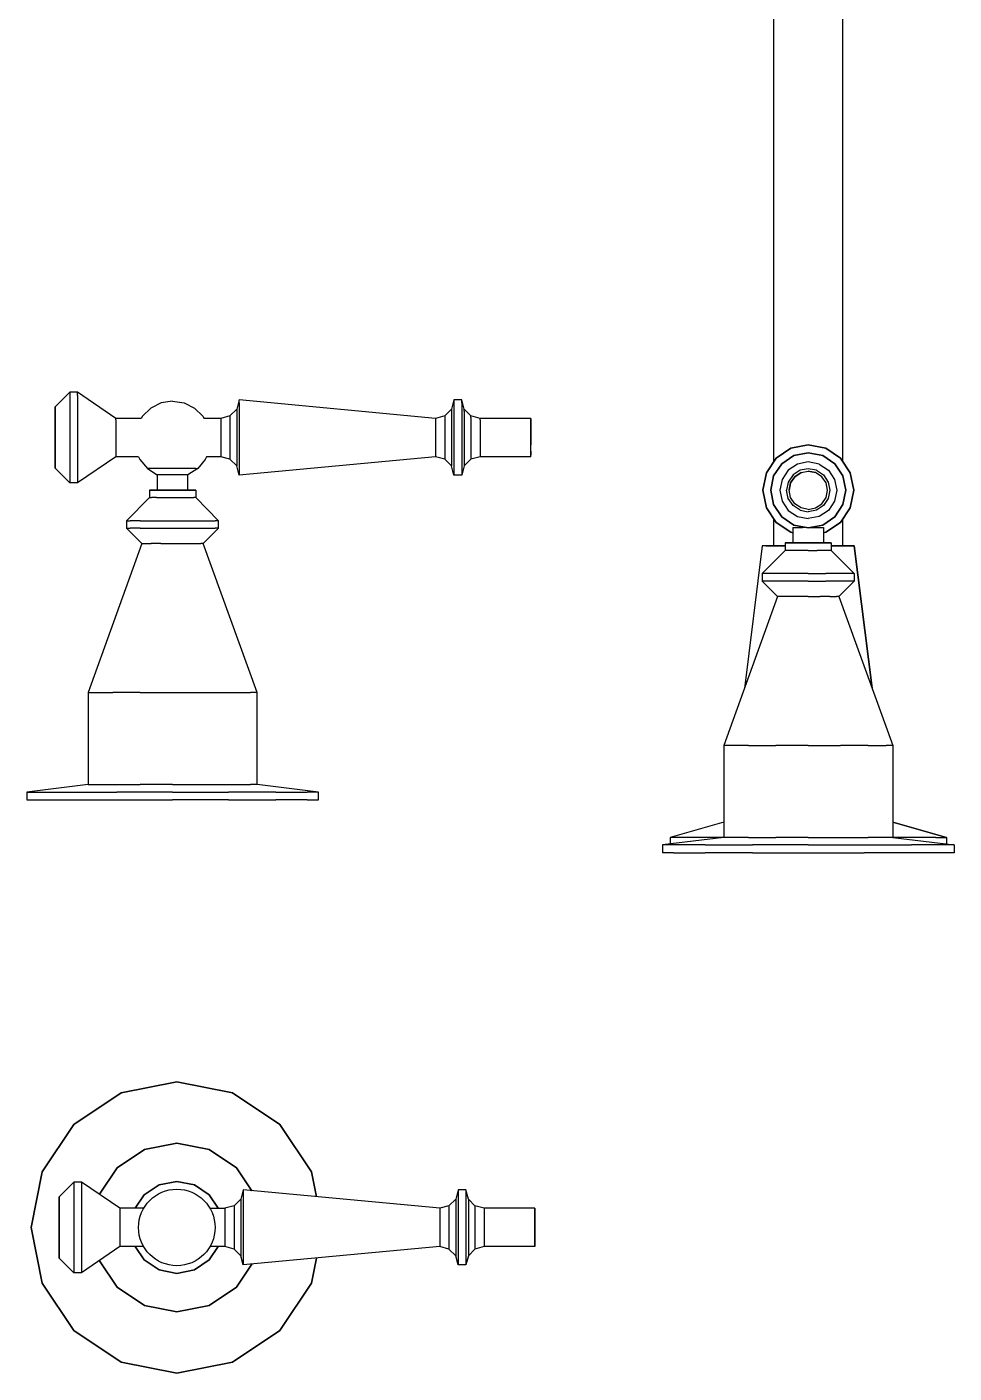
# Model space of a CAD drawing. Header units: millimetres. Extents: x 500 to 613, y 94 to 180.
# Drawn here: x 544.62 to 552.17, y 149.95 to 160.92 of the extents above; entities that cross this region are included whole.
import ezdxf

# ---------------------------------------------------------------- set-up
doc = ezdxf.new("R2010")
doc.units = ezdxf.units.MM
doc.layers.add('RUBINETTI', color=251, linetype='Continuous')

msp = doc.modelspace()

# ---------------------------------------------------------------- linework, layer by layer
at = {"layer": 'RUBINETTI', "linetype": 'ByBlock'}
for p, q in [((550.704, 157.376), (550.704, 163.386)), ((551.265, 157.377), (551.264, 163.337)), ((544.968, 157.944), (544.848, 157.824)), ((545.031, 157.944), (544.968, 157.944)), ((544.968, 157.944), (544.968, 157.916)), ((544.968, 157.916), (544.968, 157.836)), ((545.343, 157.73), (545.031, 157.944)), ((545.031, 157.916), (545.031, 157.944)), ((545.031, 157.916), (545.031, 157.836)), ((544.848, 157.805), (544.848, 157.824)), ((544.848, 157.824), (544.848, 157.805)), ((544.848, 157.805), (544.848, 157.751)), ((544.848, 157.751), (544.848, 157.805)), ((544.968, 157.836), (544.968, 157.716)), ((545.031, 157.836), (545.031, 157.716)), ((545.628, 157.814), (545.56, 157.749)), ((545.713, 157.856), (545.628, 157.814)), ((545.806, 157.87), (545.713, 157.856)), ((545.806, 157.87), (545.9, 157.856)), ((545.9, 157.856), (545.985, 157.814)), ((545.985, 157.814), (546.053, 157.749)), ((546.328, 157.805), (546.273, 157.75)), ((546.348, 157.88), (546.328, 157.805)), ((546.328, 157.805), (546.328, 157.788)), ((546.328, 157.788), (546.328, 157.738)), ((547.948, 157.73), (546.348, 157.88)), ((546.348, 157.857), (546.348, 157.88)), ((546.348, 157.857), (546.348, 157.791)), ((546.348, 157.791), (546.348, 157.691)), ((548.078, 157.805), (548.023, 157.75)), ((548.098, 157.88), (548.078, 157.805)), ((548.078, 157.805), (548.078, 157.788)), ((548.078, 157.788), (548.078, 157.738)), ((548.098, 157.88), (548.098, 157.857)), ((548.161, 157.88), (548.098, 157.88)), ((548.098, 157.857), (548.098, 157.791)), ((548.098, 157.791), (548.098, 157.691)), ((548.181, 157.805), (548.161, 157.88)), ((548.161, 157.857), (548.161, 157.88)), ((548.161, 157.857), (548.161, 157.791)), ((548.161, 157.791), (548.161, 157.691)), ((548.236, 157.75), (548.181, 157.805)), ((548.181, 157.788), (548.181, 157.805)), ((548.181, 157.788), (548.181, 157.738)), ((544.848, 157.751), (544.848, 157.67)), ((544.848, 157.67), (544.848, 157.751)), ((544.848, 157.67), (544.848, 157.574)), ((544.848, 157.574), (544.848, 157.67)), ((544.968, 157.716), (544.968, 157.574)), ((545.031, 157.716), (545.031, 157.574)), ((545.549, 157.73), (545.343, 157.73)), ((545.343, 157.718), (545.343, 157.73)), ((545.343, 157.718), (545.343, 157.684)), ((545.343, 157.684), (545.343, 157.634)), ((545.56, 157.749), (545.549, 157.73)), ((546.053, 157.749), (546.063, 157.73)), ((546.198, 157.73), (546.063, 157.73)), ((546.273, 157.75), (546.198, 157.73)), ((546.198, 157.73), (546.198, 157.718)), ((546.198, 157.718), (546.198, 157.684)), ((546.198, 157.684), (546.198, 157.634)), ((546.273, 157.75), (546.273, 157.737)), ((546.273, 157.737), (546.273, 157.699)), ((546.273, 157.699), (546.273, 157.641)), ((546.328, 157.738), (546.328, 157.662)), ((546.348, 157.691), (546.348, 157.574)), ((548.023, 157.75), (547.948, 157.73)), ((547.948, 157.73), (547.948, 157.718)), ((547.948, 157.718), (547.948, 157.684)), ((547.948, 157.684), (547.948, 157.634)), ((548.023, 157.75), (548.023, 157.737)), ((548.023, 157.737), (548.023, 157.699)), ((548.023, 157.699), (548.023, 157.641)), ((548.078, 157.738), (548.078, 157.662)), ((548.098, 157.691), (548.098, 157.574)), ((548.161, 157.691), (548.161, 157.574)), ((548.181, 157.738), (548.181, 157.662)), ((548.311, 157.73), (548.236, 157.75)), ((548.236, 157.737), (548.236, 157.75)), ((548.236, 157.737), (548.236, 157.699)), ((548.236, 157.699), (548.236, 157.641)), ((548.723, 157.73), (548.311, 157.73)), ((548.311, 157.718), (548.311, 157.73)), ((548.311, 157.718), (548.311, 157.684)), ((548.311, 157.684), (548.311, 157.634)), ((548.723, 157.73), (548.723, 157.718)), ((548.723, 157.718), (548.723, 157.73)), ((548.723, 157.718), (548.723, 157.684)), ((548.723, 157.684), (548.723, 157.718)), ((548.723, 157.684), (548.723, 157.634)), ((548.723, 157.634), (548.723, 157.684)), ((544.848, 157.574), (544.848, 157.478)), ((544.848, 157.478), (544.848, 157.574)), ((544.968, 157.574), (544.968, 157.432)), ((545.031, 157.574), (545.031, 157.432)), ((545.343, 157.634), (545.343, 157.574)), ((545.343, 157.574), (545.343, 157.514)), ((546.198, 157.634), (546.198, 157.574)), ((546.198, 157.574), (546.198, 157.514)), ((546.273, 157.641), (546.273, 157.574)), ((546.273, 157.574), (546.273, 157.507)), ((546.328, 157.662), (546.328, 157.574)), ((546.328, 157.574), (546.328, 157.485)), ((546.348, 157.574), (546.348, 157.457)), ((547.948, 157.634), (547.948, 157.574)), ((547.948, 157.574), (547.948, 157.514)), ((548.023, 157.641), (548.023, 157.574)), ((548.023, 157.574), (548.023, 157.507)), ((548.078, 157.662), (548.078, 157.574)), ((548.078, 157.574), (548.078, 157.485)), ((548.098, 157.574), (548.098, 157.457)), ((548.161, 157.574), (548.161, 157.457)), ((548.181, 157.662), (548.181, 157.574)), ((548.181, 157.574), (548.181, 157.485)), ((548.236, 157.641), (548.236, 157.574)), ((548.236, 157.574), (548.236, 157.507)), ((548.311, 157.634), (548.311, 157.574)), ((548.311, 157.574), (548.311, 157.514)), ((548.723, 157.634), (548.723, 157.574)), ((548.723, 157.574), (548.723, 157.634)), ((548.723, 157.574), (548.723, 157.514)), ((548.723, 157.514), (548.723, 157.574)), ((544.848, 157.478), (544.848, 157.397)), ((544.848, 157.397), (544.848, 157.478)), ((545.343, 157.514), (545.343, 157.464)), ((545.343, 157.464), (545.343, 157.43)), ((546.198, 157.514), (546.198, 157.464)), ((546.198, 157.464), (546.198, 157.43)), ((546.273, 157.507), (546.273, 157.449)), ((546.273, 157.449), (546.273, 157.411)), ((546.328, 157.485), (546.328, 157.41)), ((546.348, 157.457), (546.348, 157.357)), ((547.948, 157.514), (547.948, 157.464)), ((547.948, 157.464), (547.948, 157.43)), ((548.023, 157.507), (548.023, 157.449)), ((548.023, 157.449), (548.023, 157.411)), ((548.078, 157.485), (548.078, 157.41)), ((548.098, 157.457), (548.098, 157.357)), ((548.161, 157.457), (548.161, 157.357)), ((548.181, 157.485), (548.181, 157.41)), ((548.236, 157.507), (548.236, 157.449)), ((548.236, 157.449), (548.236, 157.411)), ((548.311, 157.514), (548.311, 157.464)), ((548.311, 157.464), (548.311, 157.43)), ((548.723, 157.464), (548.723, 157.514)), ((548.723, 157.464), (548.723, 157.43)), ((548.723, 157.43), (548.723, 157.464)), ((550.723, 157.406), (550.843, 157.486)), ((550.843, 157.486), (550.723, 157.406)), ((550.843, 157.486), (550.984, 157.514)), ((550.984, 157.514), (550.843, 157.486)), ((550.867, 157.427), (550.984, 157.45)), ((550.984, 157.45), (550.867, 157.427)), ((550.984, 157.514), (551.126, 157.486)), ((551.126, 157.486), (550.984, 157.514)), ((550.984, 157.45), (551.102, 157.427)), ((551.102, 157.427), (550.984, 157.45)), ((551.246, 157.406), (551.126, 157.486)), ((551.126, 157.486), (551.246, 157.406)), ((544.848, 157.397), (544.848, 157.343)), ((544.848, 157.343), (544.848, 157.397)), ((544.848, 157.343), (544.848, 157.324)), ((544.848, 157.324), (544.848, 157.343)), ((544.968, 157.432), (544.968, 157.312)), ((545.031, 157.432), (545.031, 157.312)), ((545.343, 157.418), (545.031, 157.204)), ((545.343, 157.43), (545.343, 157.418)), ((545.529, 157.418), (545.343, 157.418)), ((545.529, 157.418), (545.54, 157.394)), ((545.54, 157.394), (545.602, 157.322)), ((546.072, 157.394), (546.011, 157.322)), ((546.082, 157.418), (546.072, 157.394)), ((546.198, 157.418), (546.082, 157.418)), ((546.198, 157.43), (546.198, 157.418)), ((546.273, 157.398), (546.198, 157.418)), ((546.273, 157.411), (546.273, 157.398)), ((546.328, 157.343), (546.273, 157.398)), ((546.328, 157.41), (546.328, 157.36)), ((546.328, 157.36), (546.328, 157.343)), ((546.348, 157.268), (546.328, 157.343)), ((547.948, 157.418), (546.348, 157.268)), ((546.348, 157.357), (546.348, 157.291)), ((547.948, 157.43), (547.948, 157.418)), ((548.023, 157.398), (547.948, 157.418)), ((548.023, 157.411), (548.023, 157.398)), ((548.078, 157.343), (548.023, 157.398)), ((548.078, 157.41), (548.078, 157.36)), ((548.078, 157.36), (548.078, 157.343)), ((548.098, 157.268), (548.078, 157.343)), ((548.098, 157.357), (548.098, 157.291)), ((548.161, 157.357), (548.161, 157.291)), ((548.181, 157.343), (548.161, 157.268)), ((548.181, 157.41), (548.181, 157.36)), ((548.236, 157.398), (548.181, 157.343)), ((548.181, 157.36), (548.181, 157.343)), ((548.311, 157.418), (548.236, 157.398)), ((548.236, 157.411), (548.236, 157.398)), ((548.311, 157.43), (548.311, 157.418)), ((548.723, 157.418), (548.311, 157.418)), ((548.723, 157.418), (548.723, 157.43)), ((550.643, 157.286), (550.723, 157.406)), ((550.723, 157.406), (550.643, 157.286)), ((550.701, 157.261), (550.768, 157.361)), ((550.768, 157.361), (550.701, 157.261)), ((550.768, 157.361), (550.867, 157.427)), ((550.867, 157.427), (550.768, 157.361)), ((550.896, 157.358), (550.821, 157.308)), ((550.984, 157.375), (550.896, 157.358)), ((551.073, 157.358), (550.984, 157.375)), ((551.073, 157.358), (551.148, 157.308)), ((551.201, 157.361), (551.102, 157.427)), ((551.102, 157.427), (551.201, 157.361)), ((551.267, 157.261), (551.201, 157.361)), ((551.201, 157.361), (551.267, 157.261)), ((551.326, 157.286), (551.246, 157.406)), ((551.246, 157.406), (551.326, 157.286)), ((544.968, 157.204), (544.848, 157.324)), ((544.968, 157.312), (544.968, 157.232)), ((544.968, 157.232), (544.968, 157.204)), ((545.031, 157.312), (545.031, 157.232)), ((545.031, 157.232), (545.031, 157.204)), ((545.617, 157.322), (545.602, 157.322)), ((545.602, 157.322), (545.681, 157.271)), ((545.662, 157.322), (545.617, 157.322)), ((545.728, 157.322), (545.662, 157.322)), ((545.681, 157.271), (545.681, 157.146)), ((545.691, 157.271), (545.681, 157.271)), ((545.718, 157.271), (545.691, 157.271)), ((545.759, 157.271), (545.718, 157.271)), ((545.806, 157.322), (545.728, 157.322)), ((545.806, 157.271), (545.759, 157.271)), ((545.885, 157.322), (545.806, 157.322)), ((545.854, 157.271), (545.806, 157.271)), ((545.895, 157.271), (545.854, 157.271)), ((545.951, 157.322), (545.885, 157.322)), ((545.922, 157.271), (545.895, 157.271)), ((545.931, 157.271), (545.922, 157.271)), ((546.011, 157.322), (545.931, 157.271)), ((545.931, 157.146), (545.931, 157.271)), ((545.996, 157.322), (545.951, 157.322)), ((545.996, 157.322), (546.011, 157.322)), ((546.348, 157.291), (546.348, 157.268)), ((548.098, 157.291), (548.098, 157.268)), ((548.161, 157.268), (548.098, 157.268)), ((548.161, 157.291), (548.161, 157.268)), ((550.614, 157.144), (550.643, 157.286)), ((550.643, 157.286), (550.614, 157.144)), ((550.678, 157.144), (550.701, 157.261)), ((550.701, 157.261), (550.678, 157.144)), ((550.771, 157.232), (550.753, 157.144)), ((550.821, 157.308), (550.771, 157.232)), ((550.86, 157.269), (550.821, 157.211)), ((550.84, 157.204), (550.874, 157.254)), ((550.874, 157.254), (550.84, 157.204)), ((550.917, 157.307), (550.86, 157.269)), ((550.874, 157.254), (550.925, 157.288)), ((550.925, 157.288), (550.874, 157.254)), ((550.984, 157.32), (550.917, 157.307)), ((550.925, 157.288), (550.984, 157.3)), ((550.925, 157.288), (550.984, 157.3)), ((551.052, 157.307), (550.984, 157.32)), ((550.984, 157.3), (551.044, 157.288)), ((551.044, 157.288), (550.984, 157.3)), ((551.095, 157.254), (551.044, 157.288)), ((551.095, 157.254), (551.044, 157.288)), ((551.052, 157.307), (551.109, 157.269)), ((551.129, 157.204), (551.095, 157.254)), ((551.129, 157.204), (551.095, 157.254)), ((551.109, 157.269), (551.147, 157.211)), ((551.148, 157.308), (551.198, 157.232)), ((551.198, 157.232), (551.216, 157.144)), ((551.291, 157.144), (551.267, 157.261)), ((551.267, 157.261), (551.291, 157.144)), ((551.354, 157.144), (551.326, 157.286)), ((551.326, 157.286), (551.354, 157.144)), ((545.031, 157.204), (544.968, 157.204)), ((545.619, 157.146), (545.633, 157.146)), ((545.633, 157.146), (545.619, 157.146)), ((545.619, 157.146), (545.619, 157.084)), ((545.633, 157.146), (545.674, 157.146)), ((545.674, 157.146), (545.633, 157.146)), ((545.674, 157.146), (545.735, 157.146)), ((545.735, 157.146), (545.674, 157.146)), ((545.735, 157.146), (545.806, 157.146)), ((545.806, 157.146), (545.735, 157.146)), ((545.806, 157.146), (545.878, 157.146)), ((545.878, 157.146), (545.806, 157.146)), ((545.878, 157.146), (545.939, 157.146)), ((545.939, 157.146), (545.878, 157.146)), ((545.939, 157.146), (545.98, 157.146)), ((545.98, 157.146), (545.939, 157.146)), ((545.98, 157.146), (545.994, 157.146)), ((545.994, 157.146), (545.98, 157.146)), ((545.994, 157.146), (545.994, 157.084)), ((550.643, 157.002), (550.614, 157.144)), ((550.614, 157.144), (550.643, 157.002)), ((550.701, 157.027), (550.678, 157.144)), ((550.678, 157.144), (550.701, 157.027)), ((550.753, 157.144), (550.771, 157.055)), ((550.821, 157.211), (550.808, 157.144)), ((550.821, 157.077), (550.808, 157.144)), ((550.828, 157.144), (550.84, 157.204)), ((550.84, 157.204), (550.828, 157.144)), ((550.84, 157.084), (550.828, 157.144)), ((550.84, 157.084), (550.828, 157.144)), ((551.141, 157.144), (551.129, 157.204)), ((551.141, 157.144), (551.129, 157.204)), ((551.129, 157.084), (551.141, 157.144)), ((551.129, 157.084), (551.141, 157.144)), ((551.147, 157.211), (551.161, 157.144)), ((551.161, 157.144), (551.147, 157.077)), ((551.216, 157.144), (551.198, 157.055)), ((551.267, 157.027), (551.291, 157.144)), ((551.291, 157.144), (551.267, 157.027)), ((551.326, 157.002), (551.354, 157.144)), ((551.354, 157.144), (551.326, 157.002)), ((545.619, 157.084), (545.431, 156.896)), ((545.619, 157.084), (545.633, 157.084)), ((545.674, 157.084), (545.633, 157.084)), ((545.674, 157.084), (545.735, 157.084)), ((545.735, 157.084), (545.806, 157.084)), ((545.806, 157.084), (545.878, 157.084)), ((545.878, 157.084), (545.939, 157.084)), ((545.939, 157.084), (545.98, 157.084)), ((545.994, 157.084), (545.98, 157.084)), ((546.181, 156.896), (545.994, 157.084)), ((550.768, 156.927), (550.701, 157.027)), ((550.701, 157.027), (550.768, 156.927)), ((550.771, 157.055), (550.821, 156.98)), ((550.86, 157.019), (550.821, 157.077)), ((550.874, 157.034), (550.84, 157.084)), ((550.874, 157.034), (550.84, 157.084)), ((550.917, 156.981), (550.86, 157.019)), ((550.925, 157), (550.874, 157.034)), ((550.925, 157), (550.874, 157.034)), ((551.044, 157), (551.095, 157.034)), ((551.044, 157), (551.095, 157.034)), ((551.109, 157.019), (551.052, 156.981)), ((551.095, 157.034), (551.129, 157.084)), ((551.095, 157.034), (551.129, 157.084)), ((551.147, 157.077), (551.109, 157.019)), ((551.198, 157.055), (551.148, 156.98)), ((551.201, 156.927), (551.267, 157.027)), ((551.267, 157.027), (551.201, 156.927)), ((550.723, 156.882), (550.643, 157.002)), ((550.643, 157.002), (550.723, 156.882)), ((550.703, 156.69), (550.704, 156.911)), ((550.867, 156.861), (550.768, 156.927)), ((550.768, 156.927), (550.867, 156.861)), ((550.821, 156.98), (550.896, 156.93)), ((550.896, 156.93), (550.984, 156.913)), ((550.917, 156.981), (550.984, 156.968)), ((550.984, 156.988), (550.925, 157)), ((550.984, 156.988), (550.925, 157)), ((550.984, 156.988), (551.044, 157)), ((550.984, 156.988), (551.044, 157)), ((551.052, 156.981), (550.984, 156.968)), ((551.073, 156.93), (550.984, 156.913)), ((551.148, 156.98), (551.073, 156.93)), ((551.102, 156.861), (551.201, 156.927)), ((551.201, 156.927), (551.102, 156.861)), ((551.246, 156.882), (551.326, 157.002)), ((551.326, 157.002), (551.246, 156.882)), ((551.265, 156.69), (551.265, 156.91)), ((545.431, 156.896), (545.431, 156.834)), ((545.431, 156.896), (545.46, 156.896)), ((545.431, 156.834), (545.556, 156.709)), ((545.431, 156.834), (545.46, 156.834)), ((545.541, 156.896), (545.46, 156.896)), ((545.541, 156.834), (545.46, 156.834)), ((545.541, 156.896), (545.663, 156.896)), ((545.541, 156.834), (545.663, 156.834)), ((545.663, 156.896), (545.806, 156.896)), ((545.663, 156.834), (545.806, 156.834)), ((545.806, 156.896), (545.95, 156.896)), ((545.806, 156.834), (545.95, 156.834)), ((545.95, 156.896), (546.071, 156.896)), ((545.95, 156.834), (546.071, 156.834)), ((546.056, 156.709), (546.181, 156.834)), ((546.071, 156.896), (546.153, 156.896)), ((546.071, 156.834), (546.153, 156.834)), ((546.181, 156.896), (546.153, 156.896)), ((546.181, 156.834), (546.153, 156.834)), ((546.181, 156.834), (546.181, 156.896)), ((550.843, 156.802), (550.723, 156.882)), ((550.723, 156.882), (550.843, 156.802)), ((550.859, 156.798), (550.843, 156.802)), ((550.843, 156.802), (550.859, 156.798)), ((550.859, 156.841), (550.859, 156.716)), ((550.859, 156.841), (550.869, 156.841)), ((550.867, 156.861), (550.984, 156.838)), ((550.984, 156.838), (550.867, 156.861)), ((550.869, 156.841), (550.896, 156.841)), ((550.896, 156.841), (550.937, 156.841)), ((550.969, 156.841), (550.937, 156.841)), ((550.984, 156.838), (551.102, 156.861)), ((551.102, 156.861), (550.984, 156.838)), ((551, 156.841), (551.032, 156.841)), ((551.032, 156.841), (551.073, 156.841)), ((551.073, 156.841), (551.1, 156.841)), ((551.1, 156.841), (551.109, 156.841)), ((551.109, 156.841), (551.109, 156.716)), ((551.109, 156.798), (551.126, 156.802)), ((551.126, 156.802), (551.109, 156.798)), ((551.126, 156.802), (551.246, 156.882)), ((551.246, 156.882), (551.126, 156.802)), ((545.556, 156.709), (545.119, 155.495)), ((545.556, 156.709), (545.575, 156.709)), ((545.575, 156.709), (545.63, 156.709)), ((545.711, 156.709), (545.63, 156.709)), ((545.711, 156.709), (545.806, 156.709)), ((545.806, 156.709), (545.902, 156.709)), ((545.902, 156.709), (545.983, 156.709)), ((545.983, 156.709), (546.037, 156.709)), ((546.056, 156.709), (546.037, 156.709)), ((546.494, 155.495), (546.056, 156.709)), ((550.609, 156.69), (550.464, 155.528)), ((550.638, 156.69), (550.609, 156.69)), ((550.638, 156.69), (550.609, 156.69)), ((550.638, 156.69), (550.719, 156.69)), ((550.719, 156.69), (550.638, 156.69)), ((550.719, 156.69), (550.797, 156.69)), ((550.797, 156.69), (550.719, 156.69)), ((550.797, 156.716), (550.811, 156.716)), ((550.811, 156.716), (550.797, 156.716)), ((550.797, 156.716), (550.797, 156.654)), ((550.811, 156.716), (550.852, 156.716)), ((550.852, 156.716), (550.811, 156.716)), ((550.852, 156.716), (550.913, 156.716)), ((550.913, 156.716), (550.852, 156.716)), ((550.913, 156.716), (550.984, 156.716)), ((550.984, 156.716), (550.913, 156.716)), ((550.984, 156.716), (551.056, 156.716)), ((551.056, 156.716), (550.984, 156.716)), ((551.056, 156.716), (551.117, 156.716)), ((551.117, 156.716), (551.056, 156.716)), ((551.117, 156.716), (551.158, 156.716)), ((551.158, 156.716), (551.117, 156.716)), ((551.158, 156.716), (551.172, 156.716)), ((551.172, 156.716), (551.158, 156.716)), ((551.172, 156.716), (551.172, 156.654)), ((551.172, 156.69), (551.25, 156.69)), ((551.25, 156.69), (551.172, 156.69)), ((551.25, 156.69), (551.331, 156.69)), ((551.331, 156.69), (551.25, 156.69)), ((551.331, 156.69), (551.359, 156.69)), ((551.359, 156.69), (551.331, 156.69)), ((551.359, 156.69), (551.504, 155.53)), ((551.504, 155.53), (551.359, 156.69)), ((550.797, 156.654), (550.609, 156.466)), ((550.811, 156.654), (550.797, 156.654)), ((550.852, 156.654), (550.811, 156.654)), ((550.913, 156.654), (550.852, 156.654)), ((550.984, 156.654), (550.913, 156.654)), ((550.984, 156.654), (551.056, 156.654)), ((551.117, 156.654), (551.056, 156.654)), ((551.158, 156.654), (551.117, 156.654)), ((551.172, 156.654), (551.158, 156.654)), ((551.172, 156.654), (551.359, 156.466)), ((550.609, 156.466), (550.609, 156.404)), ((550.638, 156.466), (550.609, 156.466)), ((550.719, 156.466), (550.638, 156.466)), ((550.841, 156.466), (550.719, 156.466)), ((550.984, 156.466), (550.841, 156.466)), ((550.984, 156.466), (551.128, 156.466)), ((551.25, 156.466), (551.128, 156.466)), ((551.331, 156.466), (551.25, 156.466)), ((551.359, 156.466), (551.331, 156.466)), ((551.359, 156.466), (551.359, 156.404)), ((550.609, 156.404), (550.734, 156.279)), ((550.638, 156.404), (550.609, 156.404)), ((550.719, 156.404), (550.638, 156.404)), ((550.841, 156.404), (550.719, 156.404)), ((550.984, 156.404), (550.841, 156.404)), ((550.984, 156.404), (551.128, 156.404)), ((551.25, 156.404), (551.128, 156.404)), ((551.359, 156.404), (551.234, 156.279)), ((551.331, 156.404), (551.25, 156.404)), ((551.359, 156.404), (551.331, 156.404)), ((550.734, 156.279), (550.297, 155.065)), ((550.753, 156.279), (550.734, 156.279)), ((550.808, 156.279), (550.753, 156.279)), ((550.889, 156.279), (550.808, 156.279)), ((550.984, 156.279), (550.889, 156.279)), ((550.984, 156.279), (551.08, 156.279)), ((551.161, 156.279), (551.08, 156.279)), ((551.161, 156.279), (551.215, 156.279)), ((551.234, 156.279), (551.215, 156.279)), ((551.234, 156.279), (551.672, 155.065)), ((545.119, 155.495), (545.119, 154.745)), ((545.119, 155.495), (545.171, 155.495)), ((545.171, 155.495), (545.32, 155.495)), ((545.543, 155.495), (545.32, 155.495)), ((545.543, 155.495), (545.806, 155.495)), ((545.806, 155.495), (546.069, 155.495)), ((546.069, 155.495), (546.292, 155.495)), ((546.292, 155.495), (546.441, 155.495)), ((546.494, 155.495), (546.441, 155.495)), ((546.494, 154.745), (546.494, 155.495)), ((550.297, 155.065), (550.297, 154.315)), ((550.349, 155.065), (550.297, 155.065)), ((550.498, 155.065), (550.349, 155.065)), ((550.498, 155.065), (550.721, 155.065)), ((550.984, 155.065), (550.721, 155.065)), ((550.984, 155.065), (551.247, 155.065)), ((551.471, 155.065), (551.247, 155.065)), ((551.471, 155.065), (551.62, 155.065)), ((551.672, 155.065), (551.62, 155.065)), ((551.672, 155.065), (551.672, 154.315)), ((545.119, 154.745), (544.619, 154.683)), ((545.119, 154.745), (545.171, 154.745)), ((545.171, 154.745), (545.32, 154.745)), ((545.32, 154.745), (545.543, 154.745)), ((545.806, 154.745), (545.543, 154.745)), ((545.806, 154.745), (546.069, 154.745)), ((546.069, 154.745), (546.292, 154.745)), ((546.292, 154.745), (546.441, 154.745)), ((546.494, 154.745), (546.441, 154.745)), ((546.994, 154.683), (546.494, 154.745)), ((544.619, 154.683), (544.709, 154.683)), ((544.619, 154.683), (544.619, 154.62)), ((544.619, 154.62), (544.709, 154.62)), ((544.709, 154.683), (544.967, 154.683)), ((544.709, 154.62), (544.967, 154.62)), ((544.967, 154.683), (545.352, 154.683)), ((544.967, 154.62), (545.352, 154.62)), ((545.806, 154.683), (545.352, 154.683)), ((545.352, 154.62), (545.806, 154.62)), ((545.806, 154.683), (546.261, 154.683)), ((546.261, 154.62), (545.806, 154.62)), ((546.646, 154.683), (546.261, 154.683)), ((546.261, 154.62), (546.646, 154.62)), ((546.646, 154.683), (546.903, 154.683)), ((546.903, 154.62), (546.646, 154.62)), ((546.994, 154.683), (546.903, 154.683)), ((546.903, 154.62), (546.994, 154.62)), ((546.994, 154.62), (546.994, 154.683)), ((550.297, 154.44), (549.859, 154.315)), ((552.109, 154.315), (551.672, 154.44)), ((551.672, 154.44), (552.109, 154.315)), ((550.297, 154.315), (549.797, 154.253)), ((549.945, 154.315), (549.859, 154.315)), ((549.859, 154.315), (549.859, 154.26)), ((550.189, 154.315), (549.945, 154.315)), ((550.297, 154.315), (550.189, 154.315)), ((550.349, 154.315), (550.297, 154.315)), ((550.498, 154.315), (550.349, 154.315)), ((550.498, 154.315), (550.721, 154.315)), ((550.984, 154.315), (550.721, 154.315)), ((550.984, 154.315), (551.247, 154.315)), ((551.247, 154.315), (551.471, 154.315)), ((551.62, 154.315), (551.471, 154.315)), ((551.672, 154.315), (551.62, 154.315)), ((551.672, 154.315), (552.172, 154.253)), ((551.78, 154.315), (551.672, 154.315)), ((552.024, 154.315), (551.78, 154.315)), ((552.024, 154.315), (552.109, 154.315)), ((552.109, 154.315), (552.109, 154.26)), ((549.887, 154.253), (549.797, 154.253)), ((549.797, 154.253), (549.797, 154.19)), ((549.887, 154.19), (549.797, 154.19)), ((550.145, 154.253), (549.887, 154.253)), ((549.887, 154.19), (550.145, 154.19)), ((550.145, 154.253), (550.53, 154.253)), ((550.53, 154.19), (550.145, 154.19)), ((550.984, 154.253), (550.53, 154.253)), ((550.53, 154.19), (550.984, 154.19)), ((550.984, 154.253), (551.439, 154.253)), ((550.984, 154.19), (551.439, 154.19)), ((551.439, 154.253), (551.824, 154.253)), ((551.824, 154.19), (551.439, 154.19)), ((552.081, 154.253), (551.824, 154.253)), ((552.081, 154.19), (551.824, 154.19)), ((552.172, 154.253), (552.081, 154.253)), ((552.172, 154.19), (552.081, 154.19)), ((552.172, 154.253), (552.172, 154.19)), ((545.386, 152.233), (545.84, 152.324)), ((545.84, 152.324), (545.386, 152.233)), ((546.295, 152.233), (545.84, 152.324)), ((545.84, 152.324), (546.295, 152.233)), ((545.001, 151.976), (545.386, 152.233)), ((545.386, 152.233), (545.001, 151.976)), ((546.68, 151.976), (546.295, 152.233)), ((546.295, 152.233), (546.68, 151.976)), ((544.743, 151.59), (545.001, 151.976)), ((545.001, 151.976), (544.743, 151.59)), ((546.937, 151.59), (546.68, 151.976)), ((546.68, 151.976), (546.937, 151.59)), ((545.354, 151.622), (545.577, 151.771)), ((545.577, 151.771), (545.354, 151.622)), ((545.577, 151.771), (545.84, 151.824)), ((545.84, 151.824), (545.577, 151.771)), ((546.103, 151.771), (545.84, 151.824)), ((545.84, 151.824), (546.103, 151.771)), ((546.326, 151.622), (546.103, 151.771)), ((546.103, 151.771), (546.326, 151.622)), ((544.653, 151.136), (544.743, 151.59)), ((544.743, 151.59), (544.653, 151.136)), ((545.21, 151.406), (545.354, 151.622)), ((545.354, 151.622), (545.21, 151.406)), ((546.45, 151.435), (546.326, 151.622)), ((546.326, 151.622), (546.45, 151.435)), ((546.977, 151.386), (546.937, 151.59)), ((546.937, 151.59), (546.977, 151.386)), ((545.002, 151.506), (544.882, 151.386)), ((545.065, 151.506), (545.002, 151.506)), ((545.002, 151.506), (545.002, 151.478)), ((545.002, 151.478), (545.002, 151.398)), ((545.377, 151.292), (545.065, 151.506)), ((545.065, 151.506), (545.065, 151.478)), ((545.065, 151.478), (545.065, 151.398)), ((545.575, 151.401), (545.697, 151.483)), ((545.697, 151.483), (545.575, 151.401)), ((545.697, 151.483), (545.84, 151.511)), ((545.84, 151.511), (545.697, 151.483)), ((545.984, 151.483), (545.84, 151.511)), ((545.84, 151.511), (545.984, 151.483)), ((546.105, 151.401), (545.984, 151.483)), ((545.984, 151.483), (546.105, 151.401)), ((546.382, 151.442), (546.362, 151.367)), ((547.982, 151.292), (546.382, 151.442)), ((546.382, 151.442), (546.382, 151.419)), ((546.382, 151.419), (546.382, 151.353)), ((548.132, 151.442), (548.112, 151.367)), ((548.132, 151.442), (548.132, 151.419)), ((548.194, 151.442), (548.132, 151.442)), ((548.132, 151.419), (548.132, 151.353)), ((548.194, 151.442), (548.194, 151.419)), ((548.215, 151.367), (548.194, 151.442)), ((548.194, 151.419), (548.194, 151.353)), ((544.882, 151.367), (544.882, 151.386)), ((544.882, 151.386), (544.882, 151.367)), ((544.882, 151.313), (544.882, 151.367)), ((544.882, 151.367), (544.882, 151.313)), ((544.882, 151.232), (544.882, 151.313)), ((544.882, 151.313), (544.882, 151.232)), ((545.002, 151.398), (545.002, 151.278)), ((545.065, 151.398), (545.065, 151.278)), ((545.502, 151.292), (545.575, 151.401)), ((545.575, 151.401), (545.502, 151.292)), ((546.178, 151.292), (546.105, 151.401)), ((546.105, 151.401), (546.178, 151.292)), ((546.307, 151.312), (546.232, 151.292)), ((546.362, 151.367), (546.307, 151.312)), ((546.307, 151.312), (546.307, 151.299)), ((546.362, 151.367), (546.362, 151.35)), ((546.362, 151.35), (546.362, 151.3)), ((546.382, 151.353), (546.382, 151.253)), ((548.057, 151.312), (547.982, 151.292)), ((548.112, 151.367), (548.057, 151.312)), ((548.057, 151.312), (548.057, 151.299)), ((548.112, 151.367), (548.112, 151.35)), ((548.112, 151.35), (548.112, 151.3)), ((548.132, 151.353), (548.132, 151.253)), ((548.194, 151.353), (548.194, 151.253)), ((548.269, 151.312), (548.215, 151.367)), ((548.215, 151.367), (548.215, 151.35)), ((548.215, 151.35), (548.215, 151.3)), ((548.344, 151.292), (548.269, 151.312)), ((548.269, 151.312), (548.269, 151.299)), ((544.882, 151.136), (544.882, 151.232)), ((544.882, 151.232), (544.882, 151.136)), ((545.002, 151.278), (545.002, 151.136)), ((545.065, 151.278), (545.065, 151.136)), ((545.57, 151.292), (545.377, 151.292)), ((545.377, 151.292), (545.377, 151.28)), ((545.377, 151.28), (545.377, 151.247)), ((545.377, 151.247), (545.377, 151.196)), ((545.377, 151.196), (545.377, 151.136)), ((546.11, 151.292), (546.232, 151.292)), ((546.232, 151.292), (546.232, 151.28)), ((546.232, 151.28), (546.232, 151.247)), ((546.232, 151.247), (546.232, 151.196)), ((546.232, 151.196), (546.232, 151.136)), ((546.307, 151.299), (546.307, 151.261)), ((546.307, 151.261), (546.307, 151.204)), ((546.307, 151.204), (546.307, 151.136)), ((546.362, 151.3), (546.362, 151.225)), ((546.362, 151.225), (546.362, 151.136)), ((546.382, 151.253), (546.382, 151.136)), ((547.982, 151.292), (547.982, 151.28)), ((547.982, 151.28), (547.982, 151.247)), ((547.982, 151.247), (547.982, 151.196)), ((547.982, 151.196), (547.982, 151.136)), ((548.057, 151.299), (548.057, 151.261)), ((548.057, 151.261), (548.057, 151.204)), ((548.057, 151.204), (548.057, 151.136)), ((548.112, 151.3), (548.112, 151.225)), ((548.112, 151.225), (548.112, 151.136)), ((548.132, 151.253), (548.132, 151.136)), ((548.194, 151.253), (548.194, 151.136)), ((548.215, 151.3), (548.215, 151.225)), ((548.215, 151.225), (548.215, 151.136)), ((548.269, 151.299), (548.269, 151.261)), ((548.269, 151.261), (548.269, 151.204)), ((548.269, 151.204), (548.269, 151.136)), ((548.757, 151.292), (548.344, 151.292)), ((548.344, 151.292), (548.344, 151.28)), ((548.344, 151.28), (548.344, 151.247)), ((548.344, 151.247), (548.344, 151.196)), ((548.344, 151.196), (548.344, 151.136)), ((548.757, 151.28), (548.757, 151.292)), ((548.757, 151.292), (548.757, 151.28)), ((548.757, 151.247), (548.757, 151.28)), ((548.757, 151.28), (548.757, 151.247)), ((548.757, 151.196), (548.757, 151.247)), ((548.757, 151.247), (548.757, 151.196)), ((548.757, 151.136), (548.757, 151.196)), ((548.757, 151.196), (548.757, 151.136)), ((544.743, 150.682), (544.653, 151.136)), ((544.653, 151.136), (544.743, 150.682)), ((544.882, 151.04), (544.882, 151.136)), ((544.882, 151.136), (544.882, 151.04)), ((545.002, 151.136), (545.002, 150.994)), ((545.065, 151.136), (545.065, 150.994)), ((545.377, 151.136), (545.377, 151.076)), ((546.232, 151.136), (546.232, 151.076)), ((546.307, 151.136), (546.307, 151.069)), ((546.362, 151.136), (546.362, 151.048)), ((546.382, 151.136), (546.382, 151.019)), ((547.982, 151.136), (547.982, 151.076)), ((548.057, 151.136), (548.057, 151.069)), ((548.112, 151.136), (548.112, 151.048)), ((548.132, 151.136), (548.132, 151.019)), ((548.194, 151.136), (548.194, 151.019)), ((548.215, 151.136), (548.215, 151.048)), ((548.269, 151.136), (548.269, 151.069)), ((548.344, 151.136), (548.344, 151.076)), ((548.757, 151.132), (548.757, 151.141)), ((548.757, 151.076), (548.757, 151.136)), ((548.757, 151.136), (548.757, 151.076)), ((544.882, 150.959), (544.882, 151.04)), ((544.882, 151.04), (544.882, 150.959)), ((545.002, 150.994), (545.002, 150.874)), ((545.065, 150.994), (545.065, 150.874)), ((545.377, 150.98), (545.065, 150.766)), ((545.377, 151.076), (545.377, 151.026)), ((545.377, 151.026), (545.377, 150.992)), ((545.377, 150.992), (545.377, 150.98)), ((545.57, 150.98), (545.377, 150.98)), ((545.502, 150.98), (545.575, 150.871)), ((545.575, 150.871), (545.502, 150.98)), ((546.105, 150.871), (546.178, 150.98)), ((546.178, 150.98), (546.105, 150.871)), ((546.232, 150.98), (546.11, 150.98)), ((546.232, 151.076), (546.232, 151.026)), ((546.232, 151.026), (546.232, 150.992)), ((546.232, 150.992), (546.232, 150.98)), ((546.307, 150.96), (546.232, 150.98)), ((546.307, 151.069), (546.307, 151.011)), ((546.307, 151.011), (546.307, 150.973)), ((546.307, 150.973), (546.307, 150.96)), ((546.362, 151.048), (546.362, 150.973)), ((546.362, 150.973), (546.362, 150.922)), ((546.382, 151.019), (546.382, 150.92)), ((547.982, 150.98), (546.382, 150.83)), ((547.982, 151.076), (547.982, 151.026)), ((547.982, 151.026), (547.982, 150.992)), ((547.982, 150.992), (547.982, 150.98)), ((548.057, 150.96), (547.982, 150.98)), ((548.057, 151.069), (548.057, 151.011)), ((548.057, 151.011), (548.057, 150.973)), ((548.057, 150.973), (548.057, 150.96)), ((548.112, 151.048), (548.112, 150.973)), ((548.112, 150.973), (548.112, 150.922)), ((548.132, 151.019), (548.132, 150.92)), ((548.194, 151.019), (548.194, 150.92)), ((548.215, 151.048), (548.215, 150.973)), ((548.215, 150.973), (548.215, 150.922)), ((548.269, 151.069), (548.269, 151.011)), ((548.269, 151.011), (548.269, 150.973)), ((548.344, 150.98), (548.269, 150.96)), ((548.269, 150.973), (548.269, 150.96)), ((548.344, 151.076), (548.344, 151.026)), ((548.344, 151.026), (548.344, 150.992)), ((548.344, 150.992), (548.344, 150.98)), ((548.757, 150.98), (548.344, 150.98)), ((548.757, 151.026), (548.757, 151.076)), ((548.757, 151.076), (548.757, 151.026)), ((548.757, 150.992), (548.757, 151.026)), ((548.757, 151.026), (548.757, 150.992)), ((548.757, 150.98), (548.757, 150.992)), ((548.757, 150.992), (548.757, 150.98)), ((544.882, 150.905), (544.882, 150.959)), ((544.882, 150.959), (544.882, 150.905)), ((544.882, 150.886), (544.882, 150.905)), ((544.882, 150.905), (544.882, 150.886)), ((545.002, 150.766), (544.882, 150.886)), ((545.002, 150.874), (545.002, 150.794)), ((545.065, 150.874), (545.065, 150.794)), ((545.21, 150.865), (545.354, 150.65)), ((545.354, 150.65), (545.21, 150.865)), ((545.697, 150.79), (545.575, 150.871)), ((545.575, 150.871), (545.697, 150.79)), ((545.984, 150.79), (546.105, 150.871)), ((546.105, 150.871), (545.984, 150.79)), ((546.362, 150.905), (546.307, 150.96)), ((546.362, 150.922), (546.362, 150.905)), ((546.382, 150.83), (546.362, 150.905)), ((546.382, 150.92), (546.382, 150.853)), ((546.937, 150.682), (546.977, 150.885)), ((546.977, 150.885), (546.937, 150.682)), ((548.112, 150.905), (548.057, 150.96)), ((548.112, 150.922), (548.112, 150.905)), ((548.132, 150.83), (548.112, 150.905)), ((548.132, 150.92), (548.132, 150.853)), ((548.194, 150.92), (548.194, 150.853)), ((548.215, 150.905), (548.194, 150.83)), ((548.269, 150.96), (548.215, 150.905)), ((548.215, 150.922), (548.215, 150.905)), ((545.002, 150.794), (545.002, 150.766)), ((545.065, 150.766), (545.002, 150.766)), ((545.065, 150.794), (545.065, 150.766)), ((545.84, 150.761), (545.697, 150.79)), ((545.697, 150.79), (545.84, 150.761)), ((545.984, 150.79), (545.84, 150.761)), ((545.84, 150.761), (545.984, 150.79)), ((546.326, 150.65), (546.45, 150.836)), ((546.45, 150.836), (546.326, 150.65)), ((546.382, 150.853), (546.382, 150.83)), ((548.132, 150.853), (548.132, 150.83)), ((548.194, 150.83), (548.132, 150.83)), ((548.194, 150.853), (548.194, 150.83)), ((545.001, 150.296), (544.743, 150.682)), ((544.743, 150.682), (545.001, 150.296)), ((545.577, 150.501), (545.354, 150.65)), ((545.354, 150.65), (545.577, 150.501)), ((546.103, 150.501), (546.326, 150.65)), ((546.326, 150.65), (546.103, 150.501)), ((546.68, 150.296), (546.937, 150.682)), ((546.937, 150.682), (546.68, 150.296)), ((545.84, 150.449), (545.577, 150.501)), ((545.577, 150.501), (545.84, 150.449)), ((546.103, 150.501), (545.84, 150.449)), ((545.84, 150.449), (546.103, 150.501)), ((545.386, 150.039), (545.001, 150.296)), ((545.001, 150.296), (545.386, 150.039)), ((546.295, 150.039), (546.68, 150.296)), ((546.68, 150.296), (546.295, 150.039)), ((545.84, 149.949), (545.386, 150.039)), ((545.386, 150.039), (545.84, 149.949)), ((545.84, 149.949), (546.295, 150.039)), ((546.295, 150.039), (545.84, 149.949))]:
    msp.add_line(p, q, dxfattribs=at)
msp.add_circle((545.84, 151.136), 0.312, dxfattribs=at)

doc.saveas('drawing.dxf')
